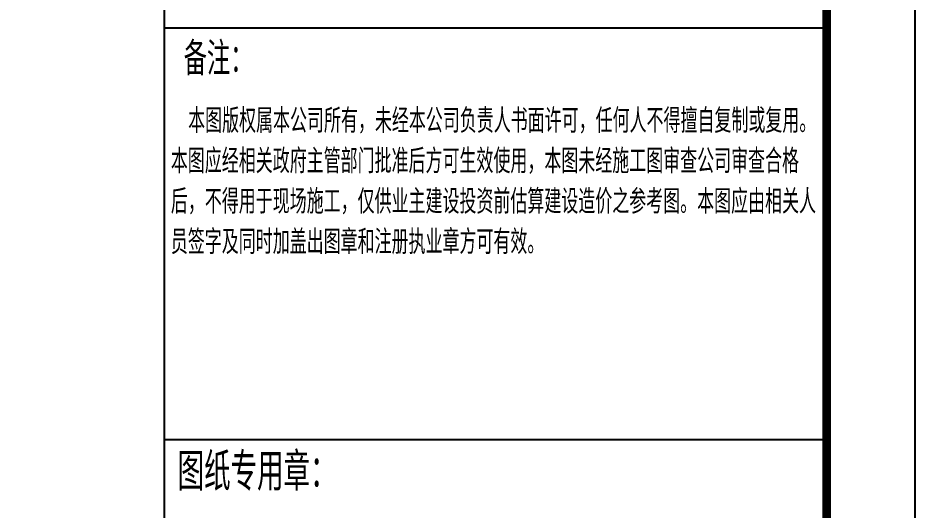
# Model space of a CAD drawing. Extents: x -695846 to 822170, y -413475 to 397179.
# Drawn here: x -344837 to -334681, y -382595 to -377020 of the extents above; entities that cross this region are included whole.
import ezdxf

# ---------------------------------------------------------------- set-up
doc = ezdxf.new("R2010")
doc.units = 0
doc.header["$LTSCALE"] = 1000
doc.header["$MEASUREMENT"] = 0
doc.layers.add('T-图框-175', color=175, linetype='Continuous')
doc.layers.add('TK', color=4, linetype='Continuous')
doc.styles.add('tk', font='txt.shx', dxfattribs={"width": 0.7, "bigfont": 'hztxt.shx'})

# ---------------------------------------------------------------- blocks, each defined once
blk = doc.blocks.new('备注')
at = {"layer": 'TK', "insert": (2526775, -172239), "char_height": 313.797, "attachment_point": 1, "style": 'tk'}
blk.add_mtext_dynamic_manual_height_columns(' {\\H0.875x;本图版权属本公司所有，未经本公司负责人书面许可，任何人不得擅自复制或复用。本图应经相关政府主管部门批准后方可生效使用，本图未经施工图审查公司审查合格后，不得用于现场施工，仅供业主建设投资前估算建设造价之参考图。本图应由相关人员签字及同时加盖出图章和注册执业章方可有效。}', width=7379.47, gutter_width=1470, heights=[0], dxfattribs=at)
blk = doc.blocks.new('3er1t35wer1t')
at = {"layer": 'TK', "color": 7}
for p, q in [((313372, 298821), (320872, 298821)), ((313394, 294155), (320894, 294155))]:
    blk.add_line(p, q, dxfattribs=at)
blk.add_lwpolyline([(313385, 263477), (313385, 303477), (320885, 303477), (320885, 263477)], close=True, dxfattribs=at)
at = {"lineweight": 20}
blk.add_blockref('备注', (-2213320, 470144), dxfattribs=at)
at = {"color": 7, "style": 'tk', "width": 0.7}
blk.add_text('备注：', height=375, dxfattribs=at).set_placement((313601, 298283))
at = {"layer": 'TK', "color": 7, "lineweight": -3, "style": 'tk', "width": 0.7}
blk.add_text('图纸专用章：', height=428.6, dxfattribs=at).set_placement((313531, 293577))

msp = doc.modelspace()

# ---------------------------------------------------------------- linework, layer by layer
at = {"layer": 'T-图框-175'}
msp.add_lwpolyline([(-394081, -413475), (-334681, -413475), (-334681, -371475), (-394081, -371475)], close=True, dxfattribs=at)
at = {"layer": 'T-图框-175', "const_width": 100}
msp.add_lwpolyline([(-391581, -412475), (-335681, -412475), (-335681, -372475), (-391581, -372475)], close=True, dxfattribs=at)

# ---------------------------------------------------------------- block references
msp.add_blockref('3er1t35wer1t', (-656561, -675952))

doc.saveas('drawing.dxf')
